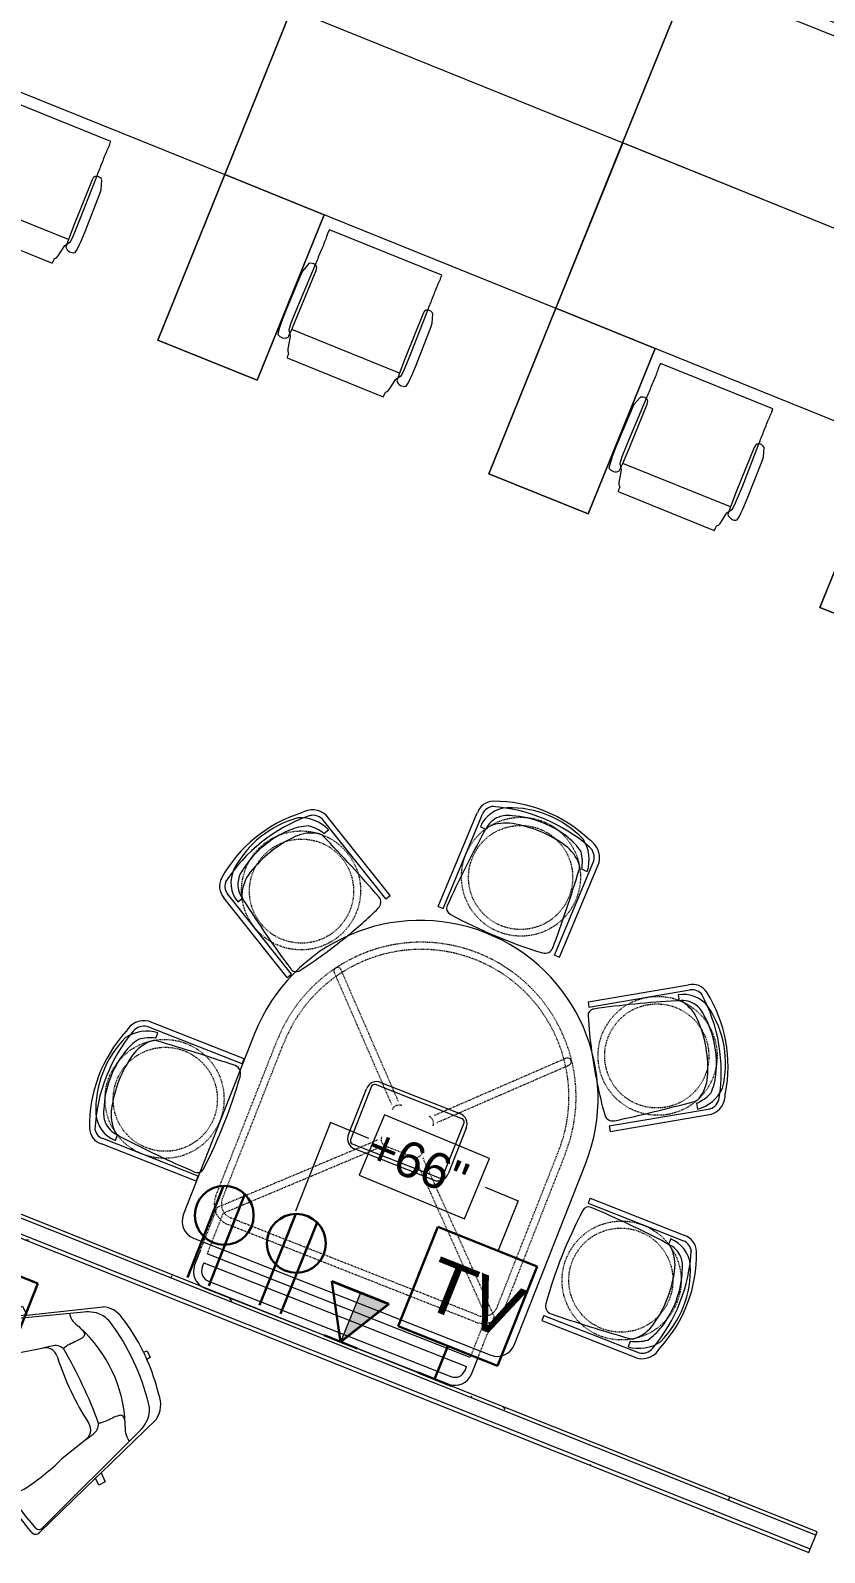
# Model space of a CAD drawing. Header units: inches. Extents: x -13 to 4331, y -638 to 2885.
# Drawn here: x 3227.2 to 3360.7, y 1598.7 to 1854.6 of the extents above; entities that cross this region are included whole.
import ezdxf

# ---------------------------------------------------------------- set-up
doc = ezdxf.new("R2010")
doc.units = ezdxf.units.IN
doc.header["$MEASUREMENT"] = 0
doc.linetypes.add('Steelcase Hidden Lines', pattern=[0.11811, 0.07874, -0.03937])
for name, color, linetype, lineweight in [('A-ANNO-NOTE', 131, 'Continuous', 30), ('A-DETL', 90, 'Continuous', 9), ('A-WALL', 113, 'Continuous', 9), ('A-WALL-PATT', 111, 'Continuous', 13), ('G-ANNO-TEXT', 231, 'Continuous', 9), ('I-FURN', 30, 'Continuous', 9), ('I-FURN-PNLS', 30, 'Continuous', 9), ('I-WALL', 2, 'Continuous', 13)]:
    doc.layers.add(name, color=color, linetype=linetype, lineweight=lineweight)
doc.styles.add('Swis721 Lt BT', font='swissl.ttf', dxfattribs={"height": 9})
doc.styles.add('Swis721 Lt BT_1', font='swissl.ttf', dxfattribs={"height": 6})
pattern_1 = [(0, (0, 0), (30.72, 7.68), [1.267, -21.773, 1.267, -21.773, -122.88]), (0, (0, 0), (30.72, 7.68), [-46.08, 1.267, -44.813, 1.267, -21.773, -53.76]), (0, (0, 0), (30.72, 7.68), [-115.2, 1.267, -14.093, 1.267, -37.133]), (120, (11.52, 3.84), (-22.011075, 22.7643), [1.267, -21.773, 1.267, -21.773, -122.88]), (120, (11.52, 3.84), (-22.011075, 22.7643), [-46.08, 1.267, -44.813, 1.267, -21.773, -53.76]), (120, (11.52, 3.84), (-22.011075, 22.7643), [-115.2, 1.267, -14.093, 1.267, -37.133]), (240, (15.36, 19.2), (-8.708925, -30.4443), [1.267, -21.773, 1.267, -21.773, -122.88]), (240, (15.36, 19.2), (-8.708925, -30.4443), [-46.08, 1.267, -44.813, 1.267, -21.773, -53.76]), (240, (15.36, 19.2), (-8.708925, -30.4443), [-115.2, 1.267, -14.093, 1.267, -37.133])]

# ---------------------------------------------------------------- blocks, each defined once
blk = doc.blocks.new('F - BENCHING _RECTANGULAR-1 CHAIRS_ - F - BENCHING _RECTANGULAR-1 CHAIRS_-5112091-FIRST FLOOR POWER _ SIGNAL')
at = {"layer": 'I-FURN'}
for p, q in [((-8.99, 38.56), (-9.14, 38.18)), ((-8.74, 38.82), (-8.99, 38.56)), ((8.75, 39.66), (-8.68, 39.66)), ((9.06, 38.56), (8.8, 38.82)), ((9.13, 38.42), (9.06, 38.56)), ((9.21, 38.18), (9.13, 38.42)), ((-11.7, 35.95), (-11.77, 35.18)), ((-11.59, 36.56), (-11.7, 35.95)), ((-9.79, 36.11), (-9.81, 36.34)), ((-9.73, 34.95), (-9.79, 36.11)), ((-9.54, 36.11), (-9.77, 35.78)), ((-9.14, 38.18), (-9.54, 36.11)), ((9.61, 36.11), (9.21, 38.18)), ((9.84, 35.78), (9.61, 36.11)), ((9.86, 36.11), (9.79, 34.95)), ((9.88, 36.34), (9.86, 36.11)), ((11.77, 35.95), (11.66, 36.56)), ((11.84, 35.18), (11.77, 35.95)), ((-11.8, 34.53), (-11.85, 32.67)), ((-11.77, 35.18), (-11.8, 34.53)), ((-10.18, 35.18), (-10.28, 34.02)), ((-10.28, 34.02), (-10.28, 31.02)), ((-9.77, 35.78), (-10.18, 35.18)), ((-9.68, 32.27), (-9.73, 34.95)), ((-9.73, 34.95), (9.79, 34.95)), ((9.79, 34.95), (9.75, 32.27)), ((10.24, 35.18), (9.84, 35.78)), ((10.35, 34.02), (10.24, 35.18)), ((10.35, 31.02), (10.35, 34.02)), ((11.87, 34.53), (11.84, 35.18)), ((11.92, 32.67), (11.87, 34.53)), ((-11.85, 32.67), (-11.75, 25.67)), ((-10.28, 31.02), (-10.17, 23.35)), ((-9.68, 24.18), (-9.68, 32.27)), ((9.75, 32.27), (9.75, 24.18)), ((10.24, 23.35), (10.35, 31.02)), ((11.82, 25.67), (11.92, 32.67)), ((-11.75, 25.67), (-11.69, 25.08)), ((11.76, 25.08), (11.82, 25.67)), ((-11.69, 25.08), (-11.2, 23.58)), ((-9.74, 23.68), (-9.68, 24.18)), ((9.75, 24.18), (9.81, 23.68)), ((11.27, 23.58), (11.76, 25.08)), ((-10.14, 17.03), (10.2, 17.03))]:
    blk.add_line(p, q, dxfattribs=at)
for centre, radius, start, end in [((-10.82, 35.49), 1.32, 40.065, 125.935), ((10.89, 35.49), 1.32, 54.065, 139.935), ((-10.48, 24.43), 1.12, 229.743, 286.0891), ((-10.4, 24.1), 0.781, 286.8466, 327.6782), ((10.47, 24.1), 0.781, 212.3218, 253.1534), ((10.55, 24.43), 1.12, 253.9109, 310.257)]:
    blk.add_arc(centre, radius, start, end, dxfattribs=at)
for points, knots in [([(-8.68, 39.66), (-8.68, 39.66), (-8.69, 39.64), (-8.7, 39.59), (-8.71, 39.53), (-8.71, 39.44), (-8.72, 39.34), (-8.73, 39.19), (-8.73, 39.01), (-8.74, 38.87), (-8.74, 38.82)], [0, 0, 0, 0, 0.111111, 0.222222, 0.333333, 0.444444, 0.555556, 0.666667, 0.888889, 1, 1, 1, 1]), ([(8.8, 38.82), (8.8, 39.01), (8.79, 39.28), (8.78, 39.5), (8.77, 39.59), (8.76, 39.64), (8.75, 39.66), (8.75, 39.66)], [0, 0, 0, 0, 0.444444, 0.666667, 0.777778, 0.888889, 1, 1, 1, 1]), ([(-10.18, 17.97), (-10.18, 17.89), (-10.18, 17.73), (-10.18, 17.4), (-10.16, 17.1), (-10.14, 17.03), (-10.14, 17.03)], [0, 0, 0, 0, 0.181818, 0.363636, 0.727273, 1, 1, 1, 1]), ([(10.2, 17.03), (10.21, 17.03), (10.21, 17.03), (10.22, 17.06), (10.23, 17.12), (10.23, 17.19), (10.24, 17.27), (10.25, 17.41), (10.25, 17.64), (10.25, 17.85), (10.25, 17.97)], [0, 0, 0, 0, 0.090909, 0.181818, 0.272727, 0.363636, 0.454545, 0.545455, 0.727273, 1, 1, 1, 1])]:
    blk.add_open_spline(points, degree=3, knots=knots, dxfattribs=at)
for points in [[(-10.17, 23.35), (-10.16, 22.62), (-10.15, 21.16), (-10.14, 19.68), (-10.13, 18.94)], [(10.2, 18.94), (10.2, 19.68), (10.21, 21.16), (10.23, 22.62), (10.24, 23.35)], [(-10.13, 18.94), (-10.14, 18.78), (-10.16, 18.46), (-10.17, 18.13), (-10.18, 17.97)], [(10.25, 17.97), (10.24, 18.13), (10.23, 18.46), (10.21, 18.78), (10.2, 18.94)]]:
    blk.add_open_spline(points, degree=3, dxfattribs=at)
at = {"layer": 'I-FURN-PNLS'}
for p, q in [((30, 15), (-30, 15)), ((-30, 15), (-30, -15)), ((30, -15), (30, 15)), ((-30, -15), (30, -15))]:
    blk.add_line(p, q, dxfattribs=at)
blk = doc.blocks.new('Furniture 55 - Furniture 1-5239344-FIRST FLOOR POWER _ SIGNAL')
at = {"layer": 'I-FURN'}
for p, q in [((2789.81, 1300.35), (2786.16, 1270.57)), ((2786.16, 1270.57), (2789.81, 1300.35)), ((2807.68, 1298.15), (2789.81, 1300.35)), ((2789.81, 1300.35), (2807.68, 1298.15)), ((2804.02, 1268.38), (2807.68, 1298.15)), ((2807.68, 1298.15), (2804.02, 1268.38)), ((2786.16, 1270.57), (2804.02, 1268.38)), ((2804.02, 1268.38), (2786.16, 1270.57))]:
    blk.add_line(p, q, dxfattribs=at)
blk = doc.blocks.new('Furniture 56 - Furniture 1-5239356-FIRST FLOOR POWER _ SIGNAL')
at = {"layer": 'I-FURN'}
for p, q in [((2789.81, 1300.35), (2786.16, 1270.57)), ((2786.16, 1270.57), (2789.81, 1300.35)), ((2807.68, 1298.15), (2789.81, 1300.35)), ((2789.81, 1300.35), (2807.68, 1298.15)), ((2804.02, 1268.38), (2807.68, 1298.15)), ((2807.68, 1298.15), (2804.02, 1268.38)), ((2786.16, 1270.57), (2804.02, 1268.38)), ((2804.02, 1268.38), (2786.16, 1270.57))]:
    blk.add_line(p, q, dxfattribs=at)
blk = doc.blocks.new('F - BENCHING _RECTANGULAR-1 CHAIRS_ - F - BENCHING _RECTANGULAR-1 CHAIRS_-5189738-FIRST FLOOR POWER _ SIGNAL')
at = {"layer": 'I-FURN'}
for p, q in [((-10.14, -17.03), (10.2, -17.03)), ((-11.75, -25.67), (-11.69, -25.08)), ((-11.69, -25.08), (-11.2, -23.58)), ((-10.28, -31.02), (-10.17, -23.35)), ((-9.74, -23.68), (-9.68, -24.18)), ((-9.68, -24.18), (-9.68, -32.27)), ((9.75, -24.18), (9.81, -23.68)), ((9.75, -32.27), (9.75, -24.18)), ((10.24, -23.35), (10.35, -31.02)), ((11.27, -23.58), (11.76, -25.08)), ((11.76, -25.08), (11.82, -25.67)), ((-11.85, -32.67), (-11.75, -25.67)), ((11.82, -25.67), (11.92, -32.67)), ((-11.8, -34.53), (-11.85, -32.67)), ((-10.28, -34.02), (-10.28, -31.02)), ((-9.68, -32.27), (-9.73, -34.95)), ((9.79, -34.95), (9.75, -32.27)), ((10.35, -31.02), (10.35, -34.02)), ((11.92, -32.67), (11.87, -34.53)), ((-11.77, -35.18), (-11.8, -34.53)), ((-11.7, -35.95), (-11.77, -35.18)), ((-10.18, -35.18), (-10.28, -34.02)), ((-9.77, -35.78), (-10.18, -35.18)), ((-9.73, -34.95), (-9.79, -36.11)), ((-9.54, -36.11), (-9.77, -35.78)), ((-9.73, -34.95), (9.79, -34.95)), ((9.84, -35.78), (9.61, -36.11)), ((9.86, -36.11), (9.79, -34.95)), ((10.24, -35.18), (9.84, -35.78)), ((10.35, -34.02), (10.24, -35.18)), ((11.84, -35.18), (11.77, -35.95)), ((11.87, -34.53), (11.84, -35.18)), ((-11.59, -36.56), (-11.7, -35.95)), ((-9.79, -36.11), (-9.81, -36.34)), ((-9.14, -38.18), (-9.54, -36.11)), ((-8.99, -38.56), (-9.14, -38.18)), ((9.21, -38.18), (9.13, -38.42)), ((9.61, -36.11), (9.21, -38.18)), ((9.88, -36.34), (9.86, -36.11)), ((11.77, -35.95), (11.66, -36.56)), ((-8.74, -38.82), (-8.99, -38.56)), ((8.75, -39.66), (-8.68, -39.66)), ((9.06, -38.56), (8.8, -38.82)), ((9.13, -38.42), (9.06, -38.56))]:
    blk.add_line(p, q, dxfattribs=at)
for centre, radius, start, end in [((-10.48, -24.43), 1.12, 73.9109, 130.257), ((-10.4, -24.1), 0.781, 32.3218, 73.1534), ((10.47, -24.1), 0.781, 106.8466, 147.6782), ((10.55, -24.43), 1.12, 49.743, 106.0891), ((-10.82, -35.49), 1.32, 234.065, 319.935), ((10.89, -35.49), 1.32, 220.065, 305.935)]:
    blk.add_arc(centre, radius, start, end, dxfattribs=at)
for points, knots in [([(-10.18, -17.97), (-10.18, -17.85), (-10.18, -17.64), (-10.18, -17.41), (-10.17, -17.27), (-10.17, -17.19), (-10.16, -17.12), (-10.15, -17.06), (-10.14, -17.03), (-10.14, -17.03), (-10.14, -17.03)], [-1, -1, -1, -1, -0.727273, -0.545455, -0.454545, -0.363636, -0.272727, -0.181818, -0.090909, 0, 0, 0, 0]), ([(10.2, -17.03), (10.21, -17.03), (10.23, -17.1), (10.25, -17.4), (10.25, -17.73), (10.25, -17.89), (10.25, -17.97)], [-1, -1, -1, -1, -0.727273, -0.363636, -0.181818, 0, 0, 0, 0]), ([(-8.68, -39.66), (-8.68, -39.66), (-8.69, -39.64), (-8.7, -39.59), (-8.71, -39.5), (-8.73, -39.28), (-8.73, -39.01), (-8.74, -38.82)], [-1, -1, -1, -1, -0.888889, -0.777778, -0.666667, -0.444444, 0, 0, 0, 0]), ([(8.8, -38.82), (8.8, -38.87), (8.8, -39.01), (8.8, -39.19), (8.79, -39.34), (8.78, -39.44), (8.78, -39.53), (8.77, -39.59), (8.76, -39.64), (8.75, -39.66), (8.75, -39.66)], [-1, -1, -1, -1, -0.888889, -0.666667, -0.555556, -0.444444, -0.333333, -0.222222, -0.111111, 0, 0, 0, 0])]:
    blk.add_open_spline(points, degree=3, knots=knots, dxfattribs=at)
for points in [[(-10.13, -18.94), (-10.14, -18.78), (-10.16, -18.46), (-10.17, -18.13), (-10.18, -17.97)], [(-10.17, -23.35), (-10.16, -22.62), (-10.15, -21.16), (-10.14, -19.68), (-10.13, -18.94)], [(10.25, -17.97), (10.24, -18.13), (10.23, -18.46), (10.21, -18.78), (10.2, -18.94)], [(10.2, -18.94), (10.2, -19.68), (10.21, -21.16), (10.23, -22.62), (10.24, -23.35)]]:
    blk.add_open_spline(points, degree=3, dxfattribs=at)
at = {"layer": 'I-FURN-PNLS'}
for p, q in [((-30, 15), (30, 15)), ((-30, -15), (-30, 15)), ((30, 15), (30, -15)), ((30, -15), (-30, -15))]:
    blk.add_line(p, q, dxfattribs=at)
blk = doc.blocks.new('Furniture 60 - Furniture 1-5239408-FIRST FLOOR POWER _ SIGNAL')
at = {"layer": 'I-FURN'}
for p, q in [((2621.12, 1373.53), (2603.07, 1349.57)), ((2603.07, 1349.57), (2621.12, 1373.53)), ((2635.5, 1362.69), (2621.12, 1373.53)), ((2621.12, 1373.53), (2635.5, 1362.69)), ((2617.44, 1338.74), (2635.5, 1362.69)), ((2635.5, 1362.69), (2617.44, 1338.74)), ((2603.07, 1349.57), (2617.44, 1338.74)), ((2617.44, 1338.74), (2603.07, 1349.57))]:
    blk.add_line(p, q, dxfattribs=at)
blk = doc.blocks.new('Seating-Lounge_Chair-Teknion-BBMC_Metropolitan-R2013 - Lounge Chair-5454860-FIRST FLOOR POWER _ SIGNAL')
at = {"layer": 'I-FURN'}
for p, q in [((-15.08, 0.6), (-19.35, 12.99)), ((19.35, 12.99), (15.08, 0.6)), ((-11.03, -9.54), (-18.84, 12.29)), ((11.03, -9.54), (18.84, 12.29)), ((-8.51, -0.55), (-9.74, 4.39)), ((8.51, -0.55), (9.77, 4.5)), ((-16.34, 0.58), (-15.08, 0.6)), ((-16.34, -0.62), (-16.34, 0.58)), ((-14.66, -0.64), (-15.08, 0.6)), ((14.66, -0.64), (15.08, 0.6)), ((15.08, 0.6), (16.34, 0.58)), ((16.34, 0.58), (16.34, -0.62)), ((-14.66, -0.64), (-16.34, -0.62)), ((-10.46, -12.84), (-14.66, -0.64)), ((14.66, -0.64), (10.46, -12.84)), ((16.34, -0.62), (14.66, -0.64)), ((-0.6, -16.36), (-0.69, -15.74)), ((0.6, -16.36), (-0.6, -16.36)), ((0.68, -15.74), (0.6, -16.36))]:
    blk.add_line(p, q, dxfattribs=at)
for centre, radius, start, end in [((0, -60.44), 76.97, 75.9502, 104.0498), ((0, -51.1), 66.95, 74.0922, 105.9078), ((-18.45, 13.3), 0.949, 104.0498, 199), ((-18.11, 12.55), 0.766, 107.9097, 199.6651), ((-9.05, 12.61), 2.59, 97.7889, 187.7889), ((9.04, 12.61), 2.59, 352.2111, 82.2111), ((18.11, 12.55), 0.766, 340.3349, 72.0903), ((18.45, 13.3), 0.949, 341, 75.9502), ((29.35, 17.86), 41.36, 187.7889, 199.02), ((-29.36, 17.87), 41.36, 341.1446, 352.2111), ((-6.53, -0.33), 1.99, 186.4293, 277.5707), ((26.42, 5.66), 35.49, 190.3666, 192.7696), ((-5.99, -1.79), 2.23, 190.1443, 244.8434), ((0, -49.5), 47.61, 82.49, 97.5707), ((6.53, -0.33), 1.99, 261.0991, 353.5707), ((5.99, -1.79), 2.23, 295.1566, 349.8557), ((-26.42, 5.66), 35.49, 347.2304, 349.6334), ((0, 78), 82.11, 265.1543, 274.8457), ((-5.4, -7.6), 5.96, 198.9113, 215.0887), ((0, 13.43), 23.05, 247.077, 292.923), ((5.4, -7.6), 5.96, 324.9113, 341.0887), ((-6.62, -8.47), 4.46, 215.0887, 258.9113), ((6.62, -8.47), 4.46, 281.0887, 324.9113), ((-6.64, -10.6), 4.43, 210.3775, 267.1506), ((0.02, 25.42), 39, 258.9113, 281.0887), ((0.14, 18.2), 33.94, 258.0984, 268.6064), ((0.14, 18.2), 33.94, 270.9183, 282.6323), ((6.64, -10.6), 4.43, 282.045, 329.6225), ((-0.03, -0.33), 15.43, 267.603, 272.679)]:
    blk.add_arc(centre, radius, start, end, dxfattribs=at)
for points in [[(-11.85, -7.26), (-10.78, -6.94), (-8.92, -7.91), (-7.24, -8.38), (-7.1, -6.73), (-7.2, -4.55), (-6.94, -3.81)], [(11.85, -7.26), (10.78, -6.94), (8.92, -7.91), (7.24, -8.38), (7.1, -6.73), (7.2, -4.55), (6.94, -3.81)]]:
    blk.add_open_spline(points, degree=3, knots=[0, 0, 0, 0, 0.1414553, 0.2981065, 0.4572853, 0.5889724, 0.5889724, 0.5889724, 0.5889724], dxfattribs=at)
blk = doc.blocks.new('Steelcase - Media Scape - Table - Stool Height - Medium D Shape with Attached Totem - Laminate Top - Single Monitor-5438719-FIRST FLOOR POWER _ SIGNAL')
at = {"layer": 'I-FURN'}
for p, q in [((56.55, 0), (12.53, 0)), ((56.38, -1.31), (12.63, -1.31)), ((9.53, -3), (9.53, -5.69)), ((10.78, -3.17), (10.78, -3.88)), ((58.23, -3.88), (10.78, -3.88)), ((58.23, -3.88), (58.23, -3.16)), ((59.55, -5.69), (59.55, -3)), ((61.41, -7.14), (7.66, -7.14)), ((10.78, -5.5), (58.3, -5.5)), ((4.66, -10.14), (4.66, -43.01)), ((64.41, -43.01), (64.41, -10.14)), ((25.52, -41.14), (25.52, -32.87)), ((26.2, -32.18), (26.2, -41.85)), ((42.38, -31.68), (26.7, -31.68)), ((27.4, -31), (41.68, -31)), ((42.88, -41.85), (42.88, -32.18)), ((43.55, -32.87), (43.55, -41.14)), ((26.7, -42.35), (42.38, -42.35)), ((41.67, -43.03), (27.41, -43.03))]:
    blk.add_line(p, q, dxfattribs=at)
at = {"layer": 'I-FURN', "linetype": 'Steelcase Hidden Lines'}
for p, q in [((9.53, -5.69), (9.53, -13.38)), ((10.78, -12.85), (10.78, -5.5)), ((58.3, -12.85), (58.3, -5.5)), ((59.55, -5.69), (59.55, -13.38)), ((12.15, -11.37), (56.79, -11.37)), ((12.15, -12.57), (56.79, -12.57)), ((8.45, -43.23), (8.45, -15.07)), ((9.53, -13.38), (30.48, -33.84)), ((9.65, -15.07), (9.65, -43.23)), ((31.35, -32.94), (10.78, -12.85)), ((58.3, -12.85), (37.73, -32.94)), ((38.6, -33.84), (59.55, -13.38)), ((59.29, -15.07), (59.29, -43.23)), ((60.49, -15.07), (60.49, -43.23)), ((32.1, -33.33), (36.98, -33.33)), ((30.4, -40.25), (13.32, -57.33)), ((55.74, -57.33), (38.66, -40.25)), ((14.24, -58.18), (31.28, -41.14)), ((37.78, -41.14), (54.89, -58.24))]:
    blk.add_line(p, q, dxfattribs=at)
at = {"layer": 'I-FURN'}
for centre, radius, start, end in [((56.55, -3), 3, 0, 90), ((12.53, -3), 3, 90, 180), ((12.63, -3.17), 1.85, 90, 180), ((56.38, -3.16), 1.85, 0, 90), ((7.66, -10.14), 3, 90, 180), ((61.41, -10.14), 3, 0, 90), ((27.4, -32.87), 1.88, 90, 180), ((26.7, -32.18), 0.5, 90, 180), ((41.68, -32.87), 1.88, 360, 90), ((42.38, -32.18), 0.5, 0, 90), ((34.54, -43.01), 29.87, 180, 360), ((27.41, -41.14), 1.89, 180, 270), ((26.7, -41.85), 0.5, 180, 270), ((41.67, -41.14), 1.89, 270, 0), ((42.38, -41.85), 0.5, 270, 360)]:
    blk.add_arc(centre, radius, start, end, dxfattribs=at)
at = {"layer": 'I-FURN', "linetype": 'Steelcase Hidden Lines'}
for centre, radius, start, end in [((12.15, -15.07), 3.7, 90, 180), ((12.15, -15.07), 2.5, 90, 180), ((56.79, -15.07), 3.7, 0, 90), ((56.79, -15.07), 2.5, 0, 90), ((32.1, -34.58), 1.25, 90, 180), ((36.98, -34.58), 1.25, 0, 90), ((32.1, -39.45), 1.25, 180, 270), ((36.98, -39.45), 1.25, 270, 360), ((34.47, -43.23), 26.02, 180, 360), ((34.47, -43.23), 24.82, 180, 360), ((13.77, -57.77), 0.625, 134.9966, 318.8971), ((55.3, -57.77), 0.625, 228.904, 45.0034)]:
    blk.add_arc(centre, radius, start, end, dxfattribs=at)
blk = doc.blocks.new('Steelcase - Seating - QiVi 428 Series - Collaborative Stool - With Arm - Upholstered Seat-5442128-FIRST FLOOR POWER _ SIGNAL')
at = {"layer": 'I-FURN'}
for p, q in [((-10.79, 0.82), (-10.79, 17.92)), ((-9.89, 0.82), (-9.89, 18.04)), ((10.39, 0.82), (10.39, 18.01)), ((11.31, 0.82), (11.31, 18.1)), ((-9.4, 15.93), (-8.39, 15.93)), ((9.08, 15.92), (10.08, 15.92)), ((-10.79, 0.82), (-9.89, 0.82)), ((10.39, 0.82), (11.31, 0.82))]:
    blk.add_line(p, q, dxfattribs=at)
at = {"layer": 'I-FURN', "linetype": 'Steelcase Hidden Lines'}
for centre, radius in [((0.13, 10.82), 10), ((0.12, 10.68), 8.75)]:
    blk.add_circle(centre, radius, dxfattribs=at)
at = {"layer": 'I-FURN'}
for centre, radius, start, end in [((-7.92, 18.1), 2.87, 112.5463, 183.4526), ((-4.21, 15.96), 5.19, 115.8845, 180.3728), ((-0.08, -0.79), 23.33, 69.0021, 112.5463), ((-0.02, -6.46), 27.76, 71.3661, 108.6339), ((0.48, 4.93), 17.17, 66.5517, 113.8983), ((0.26, 3.87), 16.73, 73.9234, 109.0533), ((3.58, 15.33), 6.53, 5.1924, 55.1011), ((7.9, 17.55), 3.45, 9.1107, 83.6604), ((-7.76, 18.04), 2.13, 116, 180), ((-4.54, 15.83), 3.86, 133.3802, 178.6198), ((-4.54, 15.83), 3.86, 133.3802, 178.6198), ((-3.04, 11.79), 6.91, 103.4385, 137.0794), ((-4.33, 15.61), 4.16, 102.0874, 133.3802), ((0.18, -1.7), 20.78, 76.5615, 103.4385), ((1.99, 9.88), 10.48, 56.0766, 73.9234), ((3.52, 12.28), 6.4, 41.0977, 76.5615), ((2.26, 14.34), 7, 13.0614, 37.1865), ((8.11, 17.66), 2.31, 8.6339, 71.3661), ((162.99, -3.25), 172.49, 173.7599, 178.4047), ((-6.37, 15.27), 2.12, 144.5685, 173.7599), ((7.19, 15.49), 1.53, 5.5874, 41.0977), ((-241.76, -8.87), 251.67, 2.4378, 5.5874), ((-8.33, 1.52), 1.11, 178.4047, 264.1257), ((0.12, 83.62), 83.64, 264.1257, 275.7023), ((8.29, 1.78), 1.39, 275.7023, 2.4378)]:
    blk.add_arc(centre, radius, start, end, dxfattribs=at)
blk = doc.blocks.new('Steelcase - Seating - QiVi 428 Series - Collaborative Stool - With Arm - Upholstered Seat-V13-FIRST FLOOR POWER _ SIGNAL')
at = {"layer": 'I-FURN'}
for p, q in [((-10.79, 0.82), (-10.79, 17.92)), ((-9.89, 0.82), (-9.89, 18.04)), ((10.39, 0.82), (10.39, 18.01)), ((11.31, 0.82), (11.31, 18.1)), ((-9.4, 15.93), (-8.39, 15.93)), ((9.08, 15.92), (10.08, 15.92)), ((-10.79, 0.82), (-9.89, 0.82)), ((10.39, 0.82), (11.31, 0.82))]:
    blk.add_line(p, q, dxfattribs=at)
at = {"layer": 'I-FURN', "linetype": 'Steelcase Hidden Lines'}
for centre, radius in [((0.13, 10.82), 10), ((0.12, 10.68), 8.75)]:
    blk.add_circle(centre, radius, dxfattribs=at)
at = {"layer": 'I-FURN'}
for centre, radius, start, end in [((-7.92, 18.1), 2.87, 112.5463, 183.4526), ((-4.21, 15.96), 5.19, 115.8845, 180.3728), ((-0.08, -0.79), 23.33, 69.0021, 112.5463), ((-0.02, -6.46), 27.76, 71.3661, 108.6339), ((0.48, 4.93), 17.17, 66.5517, 113.8983), ((0.26, 3.87), 16.73, 73.9234, 109.0533), ((3.58, 15.33), 6.53, 5.1924, 55.1011), ((7.9, 17.55), 3.45, 9.1107, 83.6604), ((-7.76, 18.04), 2.13, 116, 180), ((-4.54, 15.83), 3.86, 133.3802, 178.6198), ((-4.54, 15.83), 3.86, 133.3802, 178.6198), ((-3.04, 11.79), 6.91, 103.4385, 137.0794), ((-4.33, 15.61), 4.16, 102.0874, 133.3802), ((0.18, -1.7), 20.78, 76.5615, 103.4385), ((1.99, 9.88), 10.48, 56.0766, 73.9234), ((3.52, 12.28), 6.4, 41.0977, 76.5615), ((2.26, 14.34), 7, 13.0614, 37.1865), ((8.11, 17.66), 2.31, 8.6339, 71.3661), ((162.99, -3.25), 172.49, 173.7599, 178.4047), ((-6.37, 15.27), 2.12, 144.5685, 173.7599), ((7.19, 15.49), 1.53, 5.5874, 41.0977), ((-241.76, -8.87), 251.67, 2.4378, 5.5874), ((-8.33, 1.52), 1.11, 178.4047, 227.8187), ((-8.33, 1.52), 1.11, 227.8187, 264.1257), ((0.12, 83.62), 83.64, 264.1257, 275.7023), ((8.29, 1.78), 1.39, 275.7023, 310.1614), ((8.29, 1.78), 1.39, 310.1614, 2.4378)]:
    blk.add_arc(centre, radius, start, end, dxfattribs=at)
blk = doc.blocks.new('Steelcase - Seating - QiVi 428 Series - Collaborative Stool - With Arm - Upholstered Seat-V14-FIRST FLOOR POWER _ SIGNAL')
at = {"layer": 'I-FURN'}
for p, q in [((-10.79, 0.82), (-10.79, 17.92)), ((-9.89, 0.82), (-9.89, 18.04)), ((10.39, 0.82), (10.39, 18.01)), ((11.31, 0.82), (11.31, 18.1)), ((-9.4, 15.93), (-8.39, 15.93)), ((9.08, 15.92), (10.08, 15.92)), ((-10.79, 0.82), (-9.89, 0.82)), ((10.39, 0.82), (11.31, 0.82))]:
    blk.add_line(p, q, dxfattribs=at)
at = {"layer": 'I-FURN', "linetype": 'Steelcase Hidden Lines'}
for centre, radius in [((0.13, 10.82), 10), ((0.12, 10.68), 8.75)]:
    blk.add_circle(centre, radius, dxfattribs=at)
at = {"layer": 'I-FURN'}
for centre, radius, start, end in [((-7.92, 18.1), 2.87, 112.5463, 183.4526), ((-4.21, 15.96), 5.19, 115.8845, 180.3728), ((-0.08, -0.79), 23.33, 69.0021, 112.5463), ((-0.02, -6.46), 27.76, 71.3661, 108.6339), ((0.48, 4.93), 17.17, 66.5517, 113.8983), ((0.26, 3.87), 16.73, 73.9234, 109.0533), ((3.58, 15.33), 6.53, 5.1924, 55.1011), ((7.9, 17.55), 3.45, 9.1107, 83.6604), ((-7.76, 18.04), 2.13, 116, 180), ((-4.54, 15.83), 3.86, 133.3802, 178.6198), ((-4.54, 15.83), 3.86, 133.3802, 178.6198), ((-3.04, 11.79), 6.91, 103.4385, 137.0794), ((-4.33, 15.61), 4.16, 102.0874, 133.3802), ((0.18, -1.7), 20.78, 76.5615, 103.4385), ((1.99, 9.88), 10.48, 56.0766, 73.9234), ((3.52, 12.28), 6.4, 41.0977, 76.5615), ((2.26, 14.34), 7, 13.0614, 37.1865), ((8.11, 17.66), 2.31, 8.6339, 71.3661), ((162.99, -3.25), 172.49, 173.7599, 178.4047), ((-6.37, 15.27), 2.12, 144.5685, 173.7599), ((7.19, 15.49), 1.53, 5.5874, 41.0977), ((-241.76, -8.87), 251.67, 2.4378, 5.5874), ((-8.33, 1.52), 1.11, 178.4047, 234.5305), ((-8.33, 1.52), 1.11, 234.5305, 264.1257), ((0.12, 83.62), 83.64, 264.1257, 270.696), ((0.12, 83.62), 83.64, 270.696, 275.7023), ((8.29, 1.78), 1.39, 275.7023, 2.4378)]:
    blk.add_arc(centre, radius, start, end, dxfattribs=at)
blk = doc.blocks.new('Steelcase - Seating - QiVi 428 Series - Collaborative Stool - With Arm - Upholstered Seat-V15-FIRST FLOOR POWER _ SIGNAL')
at = {"layer": 'I-FURN'}
for p, q in [((-10.79, 0.82), (-10.79, 17.92)), ((-9.89, 0.82), (-9.89, 18.04)), ((10.39, 0.82), (10.39, 18.01)), ((11.31, 0.82), (11.31, 18.1)), ((-9.4, 15.93), (-8.39, 15.93)), ((9.08, 15.92), (10.08, 15.92)), ((-10.79, 0.82), (-9.89, 0.82)), ((10.39, 0.82), (11.31, 0.82))]:
    blk.add_line(p, q, dxfattribs=at)
at = {"layer": 'I-FURN', "linetype": 'Steelcase Hidden Lines'}
for centre, radius in [((0.13, 10.82), 10), ((0.12, 10.68), 8.75)]:
    blk.add_circle(centre, radius, dxfattribs=at)
at = {"layer": 'I-FURN'}
for centre, radius, start, end in [((-7.92, 18.1), 2.87, 112.5463, 183.4526), ((-4.21, 15.96), 5.19, 115.8845, 180.3728), ((-0.08, -0.79), 23.33, 69.0021, 112.5463), ((-0.02, -6.46), 27.76, 71.3661, 108.6339), ((0.48, 4.93), 17.17, 66.5517, 113.8983), ((0.26, 3.87), 16.73, 73.9234, 109.0533), ((3.58, 15.33), 6.53, 5.1924, 55.1011), ((7.9, 17.55), 3.45, 9.1107, 83.6604), ((-7.76, 18.04), 2.13, 116, 180), ((-4.54, 15.83), 3.86, 133.3802, 178.6198), ((-4.54, 15.83), 3.86, 133.3802, 178.6198), ((-3.04, 11.79), 6.91, 103.4385, 137.0794), ((-4.33, 15.61), 4.16, 102.0874, 133.3802), ((0.18, -1.7), 20.78, 76.5615, 103.4385), ((1.99, 9.88), 10.48, 56.0766, 73.9234), ((3.52, 12.28), 6.4, 41.0977, 76.5615), ((2.26, 14.34), 7, 13.0614, 37.1865), ((8.11, 17.66), 2.31, 8.6339, 71.3661), ((162.99, -3.25), 172.49, 173.7599, 178.4047), ((-6.37, 15.27), 2.12, 144.5685, 173.7599), ((7.19, 15.49), 1.53, 5.5874, 41.0977), ((-241.76, -8.87), 251.67, 2.4378, 5.5874), ((-8.33, 1.52), 1.11, 178.4047, 264.1257), ((0.12, 83.62), 83.64, 264.1257, 268.1954), ((0.12, 83.62), 83.64, 268.1954, 271.9874), ((0.12, 83.62), 83.64, 271.9874, 275.7023), ((8.29, 1.78), 1.39, 275.7023, 2.4378)]:
    blk.add_arc(centre, radius, start, end, dxfattribs=at)
blk = doc.blocks.new('Furniture 52 - Furniture 1-5546784-FIRST FLOOR POWER _ SIGNAL')
at = {"layer": 'I-FURN'}
for p, q in [((2789.81, 1300.35), (2786.16, 1270.57)), ((2786.16, 1270.57), (2789.81, 1300.35)), ((2807.68, 1298.15), (2789.81, 1300.35)), ((2789.81, 1300.35), (2807.68, 1298.15)), ((2804.02, 1268.38), (2807.68, 1298.15)), ((2807.68, 1298.15), (2804.02, 1268.38)), ((2786.16, 1270.57), (2804.02, 1268.38)), ((2804.02, 1268.38), (2786.16, 1270.57))]:
    blk.add_line(p, q, dxfattribs=at)

msp = doc.modelspace()

# ---------------------------------------------------------------- hatches: boundary and pattern name
at = {"layer": 'A-ANNO-NOTE', "lineweight": 9}
msp.add_hatch(color=256, dxfattribs=at).paths.add_polyline_path([(3279.35, 1634.01), (3282.66, 1642.3), (3287.45, 1640.39)], flags=0)
at = {"layer": 'A-WALL-PATT', "lineweight": 9}
h = msp.add_hatch(dxfattribs=at)
h.set_pattern_fill('FP_13', color=256, style=0, pattern_type=2)
h.set_pattern_definition(pattern_1)
h.paths.add_polyline_path([(3359.22, 1601.56), (3359.45, 1602.14), (3267.91, 1638.62), (3256.36, 1643.19), (3255.75, 1643.49), (3136.82, 1690.92), (3136.59, 1690.34), (3341.88, 1608.47)], flags=0)
h = msp.add_hatch(dxfattribs=at)
h.set_pattern_fill('FP_13', color=256, style=0, pattern_type=2)
h.set_pattern_definition(pattern_1)
h.paths.add_polyline_path([(3358.06, 1598.65), (3358.29, 1599.23), (3135.67, 1688.02), (3135.44, 1687.44), (3350.78, 1601.56)], flags=0)

# ---------------------------------------------------------------- linework, layer by layer
at = {"layer": 'A-ANNO-NOTE'}
for p, q in [((3253.61, 1644.91), (3259.67, 1660.29)), ((3253.61, 1644.91), (3259.67, 1660.29)), ((3257.18, 1643.51), (3263.23, 1658.89)), ((3265.69, 1640.23), (3271.82, 1655.58)), ((3265.69, 1640.23), (3271.82, 1655.58)), ((3269.25, 1638.81), (3275.38, 1654.16)), ((3295.66, 1653.41), (3289, 1636.69)), ((3312.38, 1646.74), (3295.66, 1653.41)), ((3228.47, 1643.87), (3211.75, 1650.54)), ((3305.71, 1630.03), (3312.38, 1646.74)), ((3221.81, 1627.15), (3228.47, 1643.87)), ((3279.34, 1634.08), (3277.86, 1644.29)), ((3277.86, 1644.29), (3287.44, 1640.47)), ((3279.35, 1634.01), (3277.87, 1644.21)), ((3277.87, 1644.21), (3287.45, 1640.39)), ((3279.34, 1634.08), (3287.44, 1640.47)), ((3279.35, 1634.01), (3287.45, 1640.39)), ((3289, 1636.69), (3305.71, 1630.03)), ((3282.13, 1632.97), (3276.56, 1635.19)), ((3295.13, 1627.79), (3297.36, 1633.36)), ((3297.92, 1626.67), (3292.35, 1628.9))]:
    msp.add_line(p, q, dxfattribs=at)
at = {"layer": 'A-ANNO-NOTE', "lineweight": 9}
for p, q in [((3282.66, 1642.3), (3279.35, 1634.01)), ((3287.45, 1640.39), (3282.66, 1642.3)), ((3279.35, 1634.01), (3287.45, 1640.39))]:
    msp.add_line(p, q, dxfattribs=at)
at = {"layer": 'A-ANNO-NOTE'}
for centre in [(3259.78, 1655.34), (3271.9, 1650.63)]:
    msp.add_circle(centre, 4.95, dxfattribs=at)
at = {"layer": 'A-DETL'}
for p, q in [((3286.72, 1672.25), (3282.49, 1662.1)), ((3304.38, 1664.89), (3286.72, 1672.25)), ((3277.64, 1670.94), (3271.78, 1656.05)), ((3284.11, 1668.25), (3277.64, 1670.94)), ((3300.14, 1654.74), (3304.38, 1664.89)), ((3282.49, 1662.1), (3300.14, 1654.74)), ((3303.64, 1660.11), (3309.18, 1657.8)), ((3309.18, 1657.8), (3305.85, 1649.44))]:
    msp.add_line(p, q, dxfattribs=at)
at = {"layer": 'A-WALL', "lineweight": 13}
for p, q in [((3359.22, 1601.56), (3136.01, 1690.57)), ((3358.29, 1599.23), (3135.09, 1688.25))]:
    msp.add_line(p, q, dxfattribs=at)
at = {"layer": 'I-WALL'}
for p, q in [((3256.52, 1643.19), (3136.82, 1690.92)), ((3135.44, 1687.44), (3358.06, 1598.65)), ((3359.45, 1602.14), (3256.54, 1643.18)), ((3358.06, 1598.65), (3359.45, 1602.14))]:
    msp.add_line(p, q, dxfattribs=at)

# ---------------------------------------------------------------- block references
at = {"layer": 'I-FURN'}
for name, p, rotation in [('F - BENCHING _RECTANGULAR-1 CHAIRS_ - F - BENCHING _RECTANGULAR-1 CHAIRS_-5189738-FIRST FLOOR POWER _ SIGNAL', (3304.55, 1860.82), 157.9999999999952), ('Furniture 60 - Furniture 1-5239408-FIRST FLOOR POWER _ SIGNAL', (5530.99, 3861.87), 194.999999999997), ('F - BENCHING _RECTANGULAR-1 CHAIRS_ - F - BENCHING _RECTANGULAR-1 CHAIRS_-5189738-FIRST FLOOR POWER _ SIGNAL', (3360.18, 1838.34), 157.9999999999952), ('F - BENCHING _RECTANGULAR-1 CHAIRS_ - F - BENCHING _RECTANGULAR-1 CHAIRS_-5112091-FIRST FLOOR POWER _ SIGNAL', (3237.68, 1855.48), 157.9999999999956), ('F - BENCHING _RECTANGULAR-1 CHAIRS_ - F - BENCHING _RECTANGULAR-1 CHAIRS_-5112091-FIRST FLOOR POWER _ SIGNAL', (3293.31, 1833), 157.9999999999956), ('F - BENCHING _RECTANGULAR-1 CHAIRS_ - F - BENCHING _RECTANGULAR-1 CHAIRS_-5112091-FIRST FLOOR POWER _ SIGNAL', (3348.95, 1810.52), 157.9999999999956), ('Furniture 55 - Furniture 1-5239344-FIRST FLOOR POWER _ SIGNAL', (228.57, 1296.35), 344.9999999999936), ('Furniture 56 - Furniture 1-5239356-FIRST FLOOR POWER _ SIGNAL', (284.21, 1273.87), 344.9999999999936), ('Furniture 52 - Furniture 1-5546784-FIRST FLOOR POWER _ SIGNAL', (339.84, 1251.4), 344.9999999999936), ('Steelcase - Seating - QiVi 428 Series - Collaborative Stool - With Arm - Upholstered Seat-V14-FIRST FLOOR POWER _ SIGNAL', (3279.33, 1701.43), 38.50000087272124), ('Steelcase - Seating - QiVi 428 Series - Collaborative Stool - With Arm - Upholstered Seat-5442128-FIRST FLOOR POWER _ SIGNAL', (3305.37, 1702.35), 337.3475430774), ('Steelcase - Media Scape - Table - Stool Height - Medium D Shape with Attached Totem - Laminate Top - Single Monitor-5438719-FIRST FLOOR POWER _ SIGNAL', (3309.12, 1622.39), 158.499999999998), ('Steelcase - Seating - QiVi 428 Series - Collaborative Stool - With Arm - Upholstered Seat-V15-FIRST FLOOR POWER _ SIGNAL', (3321.93, 1680.48), 279.649164753863), ('Steelcase - Seating - QiVi 428 Series - Collaborative Stool - With Arm - Upholstered Seat-V13-FIRST FLOOR POWER _ SIGNAL', (3259.77, 1670.84), 68.49999999999811), ('Steelcase - Seating - QiVi 428 Series - Collaborative Stool - With Arm - Upholstered Seat-5442128-FIRST FLOOR POWER _ SIGNAL', (3316.55, 1648.48), 248.4999999999983), ('Seating-Lounge_Chair-Teknion-BBMC_Metropolitan-R2013 - Lounge Chair-5454860-FIRST FLOOR POWER _ SIGNAL', (3232.27, 1625.04), 115.2222984334928)]:
    msp.add_blockref(name, p, dxfattribs=dict(at, rotation=rotation))

# ---------------------------------------------------------------- texts
at = {"layer": 'A-ANNO-NOTE', "lineweight": 9, "insert": (3295.94, 1648.56), "char_height": 9, "width": 16.968, "attachment_point": 1, "rotation": 338.258, "style": 'Swis721 Lt BT'}
msp.add_mtext('TV', dxfattribs=at)
at = {"layer": 'G-ANNO-TEXT', "color": 7, "insert": (3285.51, 1670.26), "char_height": 6, "width": 23.028, "attachment_point": 1, "rotation": 337.5693, "style": 'Swis721 Lt BT_1'}
msp.add_mtext('+66"', dxfattribs=at)

doc.saveas('drawing.dxf')
